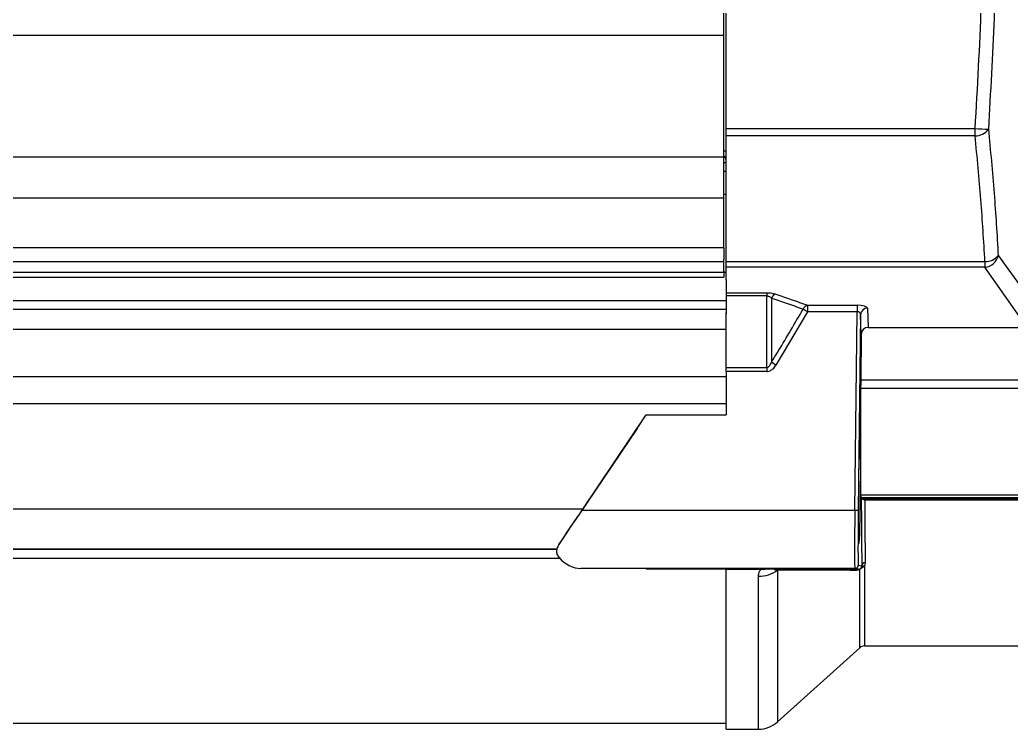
# Model space of a CAD drawing. Extents: x 7 to 135, y 3 to 97.
# Drawn here: x 93.826 to 98.172, y 37.808 to 40.917 of the extents above; entities that cross this region are included whole.
import ezdxf

# ---------------------------------------------------------------- set-up
doc = ezdxf.new("R2010")
doc.units = 0
doc.header["$MEASUREMENT"] = 0
doc.layers.add('OBJECT', color=7, linetype='CONTINUOUS')

msp = doc.modelspace()

# ---------------------------------------------------------------- linework, layer by layer
at = {"layer": 'OBJECT'}
for p, q in [((96.9221, 40.4406), (96.9221, 41.523)), ((96.9121, 40.8483), (96.9121, 40.9483)), ((96.9121, 40.8483), (89.1249, 40.8483)), ((96.9121, 40.3153), (96.9121, 40.8483)), ((96.9221, 40.4406), (98.0138, 40.4406)), ((96.9221, 40.4082), (96.9221, 40.4406)), ((98.0138, 40.4082), (98.0138, 40.4406)), ((98.0138, 40.4082), (96.9221, 40.4082)), ((96.9221, 39.8573), (96.9221, 40.4082)), ((96.9121, 40.3153), (89.1251, 40.3153)), ((96.9121, 40.1354), (96.9121, 40.3153)), ((96.9221, 40.2902), (96.9121, 40.2902)), ((96.9221, 40.2513), (96.9121, 40.2513)), ((96.9121, 40.1354), (89.1251, 40.1354)), ((96.9221, 40.1505), (96.9121, 40.1505)), ((96.9121, 39.9172), (96.9121, 40.1354)), ((96.9121, 39.9172), (89.1251, 39.9172)), ((96.9121, 39.9172), (96.9121, 39.8668)), ((96.9121, 39.8561), (89.1251, 39.8561)), ((96.9121, 39.8153), (96.9121, 39.8664)), ((96.9221, 39.8573), (98.0569, 39.8573)), ((96.9221, 39.8329), (96.9221, 39.8573)), ((98.0569, 39.8573), (98.0569, 39.8329)), ((96.9121, 39.8089), (89.1251, 39.8089)), ((96.9121, 39.8153), (96.9121, 39.8089)), ((96.9121, 39.8105), (96.9221, 39.8105)), ((96.9121, 39.8089), (96.9121, 39.7885)), ((98.0569, 39.8329), (96.9221, 39.8329)), ((96.9221, 39.7768), (96.9221, 39.8329)), ((98.2288, 39.587), (98.0569, 39.8329)), ((89.1251, 39.7885), (96.9121, 39.7885)), ((96.9221, 39.7768), (96.9221, 39.6845)), ((96.9221, 39.7209), (97.1006, 39.7209)), ((97.1006, 39.7209), (97.1006, 39.7067)), ((96.9221, 39.6845), (89.1251, 39.6845)), ((97.1006, 39.7067), (96.9221, 39.7067)), ((96.9221, 39.6845), (96.9221, 39.6471)), ((97.1006, 39.3929), (97.1006, 39.7067)), ((97.1206, 39.6971), (97.1206, 39.4159)), ((96.9221, 39.6471), (89.1251, 39.6471)), ((96.9221, 39.6471), (96.9221, 39.6282)), ((97.2795, 39.6372), (97.1407, 39.4036)), ((97.2795, 39.6657), (97.4971, 39.6657)), ((97.2795, 39.6657), (97.2795, 39.6372)), ((97.4971, 39.6372), (97.2795, 39.6372)), ((97.4866, 38.7684), (97.4971, 39.6372)), ((97.4971, 39.6657), (97.4971, 39.6372)), ((97.5419, 39.6531), (97.5446, 39.5689)), ((96.9221, 39.3929), (96.9221, 39.6321)), ((97.512, 39.6246), (97.5016, 38.7684)), ((97.5147, 39.538), (97.512, 39.6246)), ((96.9221, 39.5593), (89.1251, 39.5593)), ((97.5446, 39.5689), (98.2587, 39.5689)), ((97.5147, 39.538), (97.5123, 39.3383)), ((96.9221, 39.3929), (97.1006, 39.3929)), ((96.9221, 39.3761), (96.9221, 39.3929)), ((97.1006, 39.3761), (96.9221, 39.3761)), ((96.9221, 39.3761), (96.9221, 39.1853)), ((97.1006, 39.3929), (97.1006, 39.3761)), ((96.9221, 39.3529), (88.5781, 39.3529)), ((97.5123, 39.3383), (98.6031, 39.3383)), ((98.8569, 39.3011), (97.512, 39.3011)), ((96.9221, 39.2345), (88.5781, 39.2345)), ((96.2916, 38.7684), (96.5721, 39.1853)), ((96.5317, 39.1262), (96.5721, 39.1853)), ((96.5721, 39.1853), (96.9221, 39.1853)), ((96.5317, 39.1262), (96.2741, 38.7433)), ((97.512, 38.8355), (98.8569, 38.8355)), ((97.5123, 38.8216), (97.5147, 38.8175)), ((98.6031, 38.8216), (97.5123, 38.8216)), ((97.5182, 38.8172), (98.6031, 38.8172)), ((98.6031, 38.8115), (97.5298, 38.8115)), ((96.2935, 38.7721), (88.5781, 38.7721)), ((96.2916, 38.7684), (97.4866, 38.7684)), ((96.213, 38.6529), (96.1892, 38.6169)), ((96.1801, 38.5967), (88.5697, 38.5967)), ((96.1801, 38.5955), (88.5697, 38.5955)), ((96.1935, 38.5565), (88.5781, 38.5565)), ((97.4866, 38.5123), (96.2859, 38.5123)), ((96.5721, 38.5112), (96.2859, 38.5123)), ((96.5721, 38.5112), (96.9221, 38.5112)), ((96.9221, 38.5112), (96.9221, 38.5108)), ((96.9221, 38.5108), (97.0734, 38.5108)), ((96.9221, 38.5108), (96.9221, 38.508)), ((97.0734, 38.508), (96.9221, 38.508)), ((96.9221, 37.8081), (96.9221, 38.508)), ((97.0734, 38.5108), (97.0734, 38.508)), ((97.1477, 38.5048), (97.1477, 37.8402)), ((97.5022, 38.5091), (97.4866, 38.5123)), ((97.5016, 38.5271), (97.517, 38.524)), ((97.5085, 38.1651), (97.5085, 38.5087)), ((97.5155, 38.5168), (97.517, 38.524)), ((97.532, 38.5372), (97.5286, 38.523)), ((97.5286, 38.523), (97.5286, 38.1728)), ((97.0641, 37.8081), (97.0641, 38.4785)), ((97.1477, 37.8402), (97.5085, 38.1651)), ((97.5286, 38.1728), (98.2485, 38.1728)), ((89.1238, 37.8348), (96.9221, 37.8348)), ((96.9221, 37.8081), (97.0641, 37.8081))]:
    msp.add_line(p, q, dxfattribs=at)
for centre, radius, start, end in [((98.1323, 42.0732), 1.6369, 265.8459, 267.8777), ((98.0155, 40.4768), 0.0687, 268.5635, 324.999), ((96.9138, 41.1178), 0.7757, 269.8775, 270.6162), ((96.9021, 40.3021), 0.02, 0.0009, 59.9973), ((96.9021, 40.302), 0.02, 0.0012, 59.997), ((98.0611, 39.924), 0.0668, 266.379, 323.4949), ((98.0532, 39.8954), 0.0626, 273.3648, 349.7302), ((97.1489, 39.6855), 0.0305, 105.5382, 157.7797), ((97.2873, 39.6363), 0.0304, 104.8075, 156.2918), ((96.4974, 38.2649), 1.5796, 60.3229, 61.1575), ((97.5415, 39.6235), 0.0296, 89.1052, 177.9675), ((96.3116, 38.0674), 1.5725, 58.1811, 59.0379), ((97.4934, 39.0261), 0.2578, 268.4853, 271.8183), ((97.0655, 38.6198), 0.1414, 269.4091, 305.5368), ((97.4866, 38.5273), 0.015, 270.0052, 359.293), ((97.5024, 38.4962), 0.0129, 90.8366, 142.2921), ((97.5135, 38.507), 0.00527, 124.3428, 161.3673), ((97.5267, 38.5099), 0.0132, 81.791, 148.5178), ((97.5313, 38.5229), 0.0143, 87.1555, 175.5007), ((97.5286, 38.1428), 0.03, 90, 132), ((97.0641, 37.9331), 0.125, 270, 312)]:
    msp.add_arc(centre, radius, start, end, dxfattribs=at)
for centre, major_axis, ratio, start_param, end_param in [((97.4969, 39.6529), (0.045, 0.0001), 0.283723, 0.008615, 1.566857), ((97.4969, 39.624), (0.0149, 0.0022), 0.876104, 6.156052, 7.714294), ((97.5447, 39.5376), (-0.0009, 0.0313), 0.958228, 6.254463, 7.810049), ((97.513, 39.3392), (0.0007, 0.06), 0.012371, 1.585915, 2.260019), ((97.573, 41.5328), (0.0432, 3.51), 0.012371, 2.260019, 2.447389), ((97.513, 38.8816), (0.0007, 0.06), 0.012371, 2.447389, 3.121804), ((97.573, 41.533), (0.0416, 3.375), 0.012371, 2.50592, 2.671711), ((97.588, 41.5328), (0.0416, 3.36), 0.012427, 2.51495, 2.671713), ((96.2916, 38.7723), (0.1749, 0.26), 0.006931, 4.076436, 4.702085), ((97.4896, 38.7723), (0.003, 0.26), 0.011658, 1.585898, 3.139241), ((97.5046, 38.7721), (0.003, 0.245), 0.012371, 1.585915, 3.139258), ((96.2741, 38.7457), (0.111, 0.165), 0.006931, 4.119725, 4.702085), ((96.2859, 38.7723), (-0.0007, 0.26), 0.639656, 2.511908, 3.137383)]:
    msp.add_ellipse(centre, major_axis=major_axis, ratio=ratio, start_param=start_param, end_param=end_param, dxfattribs=at)
msp.add_ellipse((97.5071, 38.8715), major_axis=(0.0031, 0.25), ratio=0.012371, dxfattribs=at)
for points, knots in [([(98.0138, 40.4406), (98.0243, 40.6208), (98.0453, 40.9812), (98.0474, 41.3423), (98.0485, 41.523)], [0, 0, 0, 0, 0.4996996, 1, 1, 1, 1]), ([(98.1064, 41.5228), (98.1065, 41.4829), (98.1066, 41.2829), (98.0996, 40.9208), (98.081, 40.5992), (98.0717, 40.4374)], [0, 0, 0, 0, 0.110471, 0.552404, 1, 1, 1, 1]), ([(98.0717, 40.4374), (98.0807, 40.3439), (98.0985, 40.1596), (98.1094, 39.9751), (98.1148, 39.8842)], [0, 0, 0, 0, 0.507765, 1, 1, 1, 1]), ([(98.0569, 39.8573), (98.0515, 39.9478), (98.0405, 40.1316), (98.0228, 40.315), (98.0138, 40.4082)], [0, 0, 0, 0, 0.492181, 1, 1, 1, 1]), ([(98.1148, 39.8842), (98.1228, 39.8735), (98.1627, 39.8199), (98.2217, 39.7372), (98.2681, 39.665), (98.2868, 39.636)], [0, 0, 0, 0, 0.130062, 0.650321, 1, 1, 1, 1]), ([(97.1006, 39.7209), (97.1059, 39.7207), (97.1165, 39.7204), (97.1304, 39.7181), (97.1373, 39.716), (97.1407, 39.7149)], [0, 0, 0, 0, 0.337733, 0.673897, 1, 1, 1, 1]), ([(97.1006, 39.7067), (97.1022, 39.7066), (97.105, 39.7064), (97.1102, 39.7049), (97.1158, 39.7019), (97.119, 39.6987), (97.1206, 39.6971)], [0, 0, 0, 0, 0.176659, 0.297032, 0.632026, 1, 1, 1, 1]), ([(97.2594, 39.6485), (97.2356, 39.657), (97.1897, 39.6732), (97.143, 39.6893), (97.1206, 39.6971)], [0, 0, 0, 0, 0.520546, 1, 1, 1, 1]), ([(97.1407, 39.7149), (97.1631, 39.7071), (97.2098, 39.6908), (97.2556, 39.6743), (97.2795, 39.6657)], [0, 0, 0, 0, 0.479422, 1, 1, 1, 1]), ([(97.1206, 39.4159), (97.1312, 39.4329), (97.1787, 39.5096), (97.2241, 39.5877), (97.2594, 39.6485)], [0, 0, 0, 0, 0.22147, 1, 1, 1, 1]), ([(97.1006, 39.3929), (97.101, 39.3929), (97.1022, 39.3929), (97.1047, 39.3936), (97.1092, 39.3961), (97.1155, 39.4035), (97.1187, 39.4111), (97.1206, 39.4159)], [0, 0, 0, 0, 0.039284, 0.111346, 0.233988, 0.512815, 1, 1, 1, 1]), ([(97.1006, 39.3761), (97.1014, 39.3761), (97.1063, 39.3762), (97.1158, 39.3788), (97.1295, 39.3878), (97.1365, 39.3977), (97.1407, 39.4036)], [0, 0, 0, 0, 0.050884, 0.287602, 0.574272, 1, 1, 1, 1]), ([(97.5147, 38.8175), (97.5152, 38.8174), (97.5157, 38.8173), (97.518, 38.8172), (97.5182, 38.8172)], [0, 0, 0, 0, 0.881616, 1, 1, 1, 1]), ([(97.5182, 38.8172), (97.5201, 38.8168), (97.5236, 38.816), (97.5278, 38.8131), (97.5298, 38.8115), (97.5298, 38.8115)], [0, 0, 0, 0, 0.535238, 0.989947, 1, 1, 1, 1]), ([(96.1892, 38.6169), (96.1856, 38.6105), (96.1783, 38.5976), (96.1782, 38.5787), (96.1838, 38.5674), (96.1881, 38.5624), (96.1885, 38.5619)], [0, 0, 0, 0, 0.324773, 0.65064, 0.961098, 1, 1, 1, 1]), ([(97.0641, 38.4785), (97.0647, 38.4858), (97.0655, 38.4959), (97.0717, 38.5054), (97.0734, 38.508)], [0, 0, 0, 0, 0.728146, 1, 1, 1, 1]), ([(97.0734, 38.5108), (97.0831, 38.5108), (97.101, 38.5108), (97.125, 38.5108), (97.1381, 38.5107), (97.1446, 38.5107), (97.1468, 38.5107), (97.1469, 38.5107)], [0, 0, 0, 0, 0.318689, 0.589414, 0.861968, 0.994845, 1, 1, 1, 1]), ([(97.1469, 38.5107), (97.1468, 38.5107), (97.1459, 38.5107), (97.1442, 38.5107), (97.1379, 38.5106), (97.1294, 38.5094), (97.1163, 38.5091), (97.0985, 38.5086), (97.0822, 38.5082), (97.0734, 38.508)], [0, 0, 0, 0, 0.005238, 0.048142, 0.088423, 0.328095, 0.427191, 0.689713, 1, 1, 1, 1]), ([(97.1469, 38.5107), (97.1447, 38.5107), (97.1414, 38.5107), (97.1372, 38.5104), (97.135, 38.5102), (97.1339, 38.5099), (97.1335, 38.5098), (97.1331, 38.5097), (97.1329, 38.5095), (97.1327, 38.5094), (97.1326, 38.5089), (97.1343, 38.5078), (97.1395, 38.5064), (97.1447, 38.5054), (97.1477, 38.5048)], [0, 0, 0, 0, 0.170956, 0.256525, 0.299534, 0.308105, 0.316753, 0.322219, 0.327683, 0.33537, 0.34977, 0.411999, 0.65768, 1, 1, 1, 1]), ([(97.1469, 38.5107), (97.2103, 38.5104), (97.3373, 38.5099), (97.4472, 38.5094), (97.5022, 38.5091)], [0, 0, 0, 0, 0.499306, 1, 1, 1, 1]), ([(97.4922, 38.5041), (97.4877, 38.5041), (97.4655, 38.5042), (97.3693, 38.5044), (97.2574, 38.5046), (97.1599, 38.5048), (97.1477, 38.5048)], [0, 0, 0, 0, 0.042948, 0.214751, 0.902408, 1, 1, 1, 1]), ([(97.5085, 38.5087), (97.5061, 38.5075), (97.4995, 38.5042), (97.495, 38.5041), (97.4922, 38.5041)], [0, 0, 0, 0, 0.370891, 1, 1, 1, 1]), ([(97.5022, 38.5091), (97.5036, 38.5091), (97.5056, 38.509), (97.5093, 38.5108), (97.5105, 38.5114)], [0, 0, 0, 0, 0.657872, 1, 1, 1, 1]), ([(97.5286, 38.523), (97.5278, 38.5223), (97.5253, 38.52), (97.5209, 38.5169), (97.5159, 38.5137), (97.5131, 38.5118), (97.5107, 38.5102), (97.5092, 38.5092), (97.5085, 38.5087)], [0, 0, 0, 0, 0.181421, 0.559061, 0.708676, 0.80911, 0.904081, 1, 1, 1, 1]), ([(97.5105, 38.5114), (97.5106, 38.5114), (97.5108, 38.5115), (97.5111, 38.5117), (97.5114, 38.5119), (97.5116, 38.5122), (97.512, 38.5124), (97.5126, 38.5129), (97.5139, 38.5142), (97.5147, 38.5154), (97.5153, 38.5164), (97.5155, 38.5168), (97.5155, 38.5168)], [0, 0, 0, 0, 0.030235, 0.051829, 0.071837, 0.094967, 0.112392, 0.15177, 0.276124, 0.739827, 0.970152, 1, 1, 1, 1])]:
    msp.add_open_spline(points, degree=3, knots=knots, dxfattribs=at)

doc.saveas('drawing.dxf')
